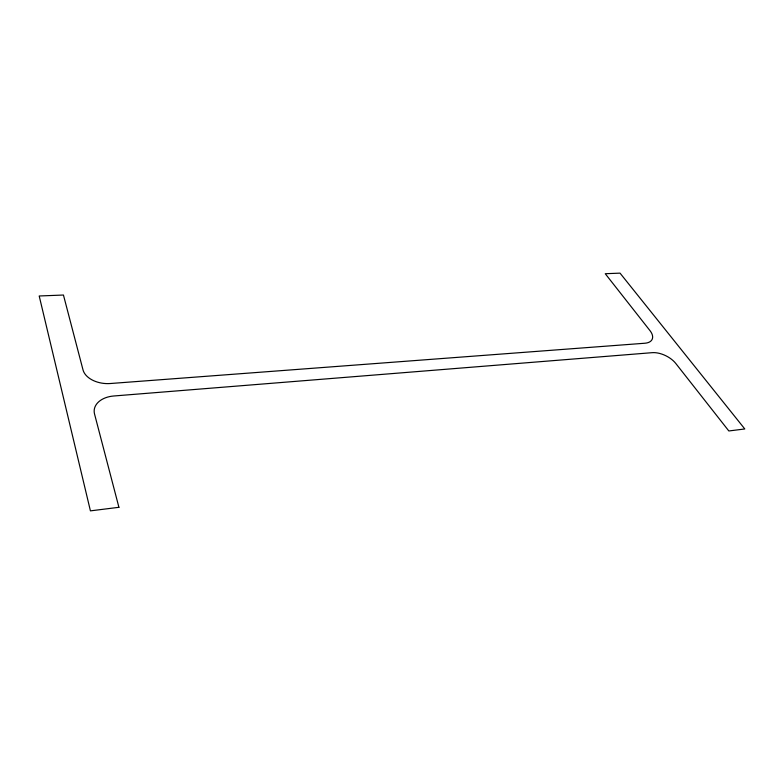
<?xml version="1.0" encoding="UTF-8"?>
<svg xmlns="http://www.w3.org/2000/svg" width="784" height="784" viewBox="0 0 784 784"><rect width="100%" height="100%" fill="white"/><g stroke="black" fill="none" stroke-linecap="round" stroke-linejoin="round"><path stroke-width="1.18" d="M118.923 507.307L90.425 510.864L39.2 295.98L63.445 295.029L83.016 369.901A23.216 15.014 5.1 0 0 110.279 383.523L644.889 343.235A17.895 9.565 25 0 0 650.014 330.672L605.248 273.714L620.036 273.136L744.8 428.966L728.836 430.965L675.779 363.462A18.542 10.094 26.4 0 0 652.18 352.673L113.788 395.989A24.01 16.248 4.7 0 0 94.541 414.021L118.923 507.307"/></g></svg>
